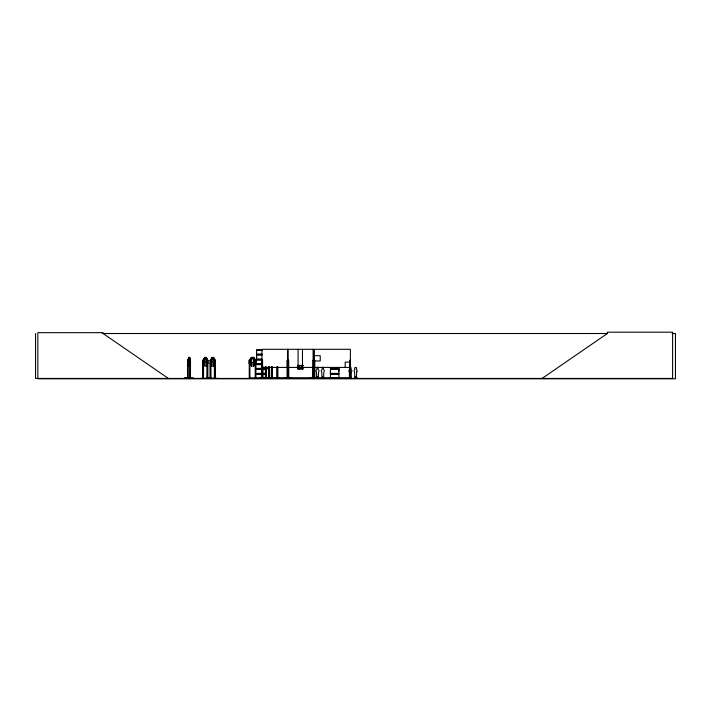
<?xml version="1.0" encoding="UTF-8"?>
<svg xmlns="http://www.w3.org/2000/svg" width="711" height="711" viewBox="0 0 711 711"><rect width="100%" height="100%" fill="white"/><g stroke="black" fill="none" stroke-linecap="round" stroke-linejoin="round"><path stroke-width="1.07" d="M261.924 359.144L256.591 359.144L256.6 357.064M330.428 373.399L330.428 369.231L338.907 369.231L338.898 373.399L330.428 373.399L330.437 371.32M338.898 371.32L338.898 369.231M284.418 378.092L291.217 378.065M190.299 360.166L190.157 378.43M203.568 360.21L203.533 378.43M207.452 360.184L207.265 378.43M210.838 360.166L210.794 378.43M214.722 360.166L214.66 378.43M188.708 360.317L189.002 357.864L189.606 360.317M330.402 378.421L330.428 374.235L338.907 374.235L338.907 378.252L330.366 378.279M188.708 357.491L188.255 362.468L188.859 364.174L189.455 364.174L190.05 360.317L189.606 357.491L188.637 357.491M193.463 378.43L184.469 378.092L193.481 378.092M184.46 378.376L193.614 378.421M249.25 378.43L249.25 360.317L249.899 360.148M205.177 357.864L204.661 361.579L205.701 362.69L206.234 360.317L205.701 357.864L205.124 357.864M259.417 378.376L279.067 378.385L276.517 378.385M189.606 361.579L189.304 362.69L188.708 361.579M204.661 357.491L203.87 362.468L204.928 364.174L205.977 364.174L207.017 362.468L206.234 357.491L204.608 357.491L203.079 360.317L203.124 378.43M211.931 357.491L211.14 362.468L212.198 364.174L213.247 364.174L214.287 362.468M203.533 360.308L202.875 360.317M210.829 360.246L210.145 360.317M200.466 378.376L217.424 378.341M207.532 378.385L207.585 360.317M251.454 360.317L252.183 357.864L252.92 357.864L253.676 361.579L252.92 362.69L252.183 362.69L251.454 361.579M264.145 378.385L264.065 377.772M187.668 378.43L187.713 360.29L188.691 357.411L189.624 357.411L190.504 360.317L190.468 378.43M189.553 366.032L190.432 363.134M187.775 360.29L187.775 363.161L188.691 366.032L189.624 366.032L190.539 363.161M261.657 378.376L261.666 377.87L350.461 377.772L350.576 378.385M255.382 360.246L255.907 360.317L255.907 378.43M249.108 378.341L249.934 377.772M313.729 378.394L313.693 349.305L261.977 349.305L261.924 378.43L262.092 377.772M314.058 378.341L314.084 377.772M299.633 365.383L298.753 366.796L299.367 365.383L299.998 365.383L299.207 367.152L300.006 368.973L299.349 368.973L298.727 367.534L298.105 368.973M302.753 365.383L301.873 366.796L302.486 365.383L303.117 365.383L302.326 367.152L303.117 368.973L302.468 368.973L301.846 367.534L301.215 368.973L301.926 367.178L301.144 365.383M299.02 366.796L298.416 365.383L297.758 365.383L298.54 367.178L297.74 368.973L298.371 368.973L298.993 367.534L299.615 368.973M298.007 368.973L298.807 367.178L298.025 365.383M299.731 365.383L298.94 367.152L299.74 368.973M302.139 366.796L301.526 365.383L300.877 365.383L301.66 367.178L300.851 368.973L301.482 368.973L302.113 367.534L302.735 368.973M302.85 365.383L302.059 367.152L302.85 368.973M203.533 377.772L202.813 377.772L202.831 378.43L202.982 360.29L204.635 357.411L206.261 357.411M206.181 365.961L207.861 363.161L207.861 360.29L206.208 357.411M206.208 366.032L207.861 363.161M210.26 378.43L210.243 360.29L211.905 357.411L213.531 357.411L215.131 360.29L215.078 363.161L213.451 365.961M265.479 368.582L267.452 368.582L268.42 367.169M267.443 368.654L268.465 367.214M349.981 367.258L349.608 369.551A1.511 1.511 0 0 0 349.288 371.924L349.608 377.745L351.11 377.745L351.43 371.924A1.511 1.511 0 0 0 351.11 369.551L351.083 367.72L350.159 367.187M251.41 357.411L249.143 360.29L249.143 363.161L251.41 366.032L253.711 366.032L255.978 363.161L255.978 360.29L253.711 357.411L251.41 357.411L251.41 366.032M253.676 365.961L255.907 363.134M318.679 378.323L310.831 378.056L316.688 378.43M316.217 378.412L316.564 377.443M316.848 378.43L316.262 378.234M317.008 378.412L316.119 378.43M318.519 378.234C318.075 378.154 318.688 377.639 318.804 378.43M321.674 377.443L321.532 378.43M322.127 378.43L321.674 378.314M322.092 378.323L321.541 378.314L323.967 378.323C324.509 377.194 322.892 379.007 323.949 378.43M349.394 378.074C349.279 376.341 348.941 380.163 349.234 377.443M349.848 377.772C348.399 379.861 352.558 376.581 351.492 378.421M349.652 378.323L349.101 378.314M350.852 378.394L351.501 378.234L350.914 378.43M351.678 378.412L351.047 378.421M354.691 378.074L354.505 377.443L354.247 378.43M354.647 378.412L355.127 378.421L354.38 378.43M354.958 378.234L354.389 378.314L356.709 378.074M356.771 377.443L356.318 378.323M356.798 378.43L356.789 377.443L356.593 378.074M317.142 367.258L316.759 369.551A1.511 1.511 0 0 0 316.448 371.924L316.759 377.745L318.27 377.745L318.581 371.924A1.511 1.511 0 0 0 318.27 369.551L317.888 367.258M322.421 367.258L322.047 369.551A1.511 1.511 0 0 0 321.736 371.924L322.047 377.745L323.558 377.745L323.869 371.924A1.511 1.511 0 0 0 323.558 369.551L323.176 367.258M542.084 378.43L607.354 333.512L607.354 332.188L672.615 332.188L672.615 378.43L35.55 378.43L35.55 333.512M321.692 378.43L322.136 378.323M348.959 378.43L349.679 378.314M356.202 378.43L356.78 378.314L354.7 378.412M249.837 360.281L249.934 378.43M102.277 333.512L607.692 333.512M672.117 333.512L675.45 333.512L675.45 378.812L37.843 378.812L37.843 332.659L103.113 332.659L103.113 333.512L168.374 378.43M256.582 349.963L261.932 349.963M261.932 350.114L256.582 350.123L256.6 354.149L261.924 354.149M256.6 350.381L261.924 350.381M256.529 354.434L261.941 354.434M256.529 354.691L261.941 354.691M261.924 354.985L256.591 354.985L256.591 359.144M314.191 355.687L320.234 355.687L320.234 360.966L314.191 360.966M211.878 357.491L213.504 357.491L214.287 360.317M256.529 359.437L261.941 359.437M256.529 359.695L261.941 359.695M256.591 359.988L261.924 359.988M210.243 360.29L210.376 378.394M214.367 378.43L214.42 360.317L215.131 360.29M188.051 360.317L187.508 360.317L187.508 378.43M190.184 360.317L189.553 357.411M261.977 360.317L262.572 360.317L262.643 378.43M313.089 360.317L313.862 360.317L313.862 378.43M314.146 360.317L314.76 360.317L314.831 378.43M350.39 360.317L349.776 360.317L349.705 378.43M203.079 363.134L204.635 366.032L206.261 366.032M215.024 363.134L213.478 366.032L211.851 366.032L210.243 363.161L211.905 366.032M256.6 363.89L261.924 363.89L256.582 364.005M256.582 364.219L261.932 364.219M256.582 364.361L261.932 364.387M256.6 364.627L261.924 364.627M298.54 367.178L299.207 367.152M301.66 367.178L302.326 367.152M261.977 367.427L287.6 367.427M288.071 367.427L313.693 367.427M314.146 367.427L350.39 367.427M256.591 368.396L261.924 368.396M262.946 368.396L264.927 368.396M330.428 368.396L338.907 368.396M256.529 368.689L261.941 368.689M262.981 368.689L264.981 368.689M265.452 368.654L267.478 368.654M330.366 368.689L338.96 368.689M256.529 368.947L261.941 368.947M262.981 368.947L264.981 368.947M330.366 368.947L338.96 368.947M256.591 369.231L261.924 369.231M262.946 369.231L264.927 369.231M256.591 373.399L261.924 373.399M262.946 373.399L264.927 373.399M256.529 373.684L261.941 373.684M262.981 373.684L264.981 373.684M330.366 373.684L338.96 373.684M256.529 373.942L261.941 373.942M262.981 373.942L264.981 373.942M330.366 373.942L338.96 373.942M256.591 374.235L261.924 374.235M262.946 374.235L264.927 374.235M323.158 376.75L323.158 378.074L323.158 376.75L322.465 376.75L322.465 378.074M187.455 377.772L188.033 377.772M189.917 377.772L190.495 377.772M207.088 377.772L207.808 377.772M210.803 377.772L210.083 377.772L210.118 378.43M255.222 377.772L256.058 378.376M249.934 377.959L255.222 377.959M316.937 377.95L317.95 377.95M322.225 377.95L323.229 377.95M349.785 377.95L350.79 377.95M355.065 377.95L356.078 377.95M256.6 378.136L272.677 378.056L256.582 378.261M279.032 378.092L276.428 378.43M318.581 378.074L310.903 378.385M321.541 378.074L323.869 378.074M330.437 378.136L338.898 378.136M349.101 378.074L351.43 378.074M268.829 378.376L268.856 377.772M356.522 378.412L356.389 378.412M249.214 363.134L251.445 365.961M213.478 357.411L215.078 360.317M206.181 357.491L207.861 360.29L207.15 360.317L207.097 378.43M301.26 365.383L301.873 366.796M298.149 365.383L298.753 366.796M355.998 378.074L355.998 376.75L355.304 376.75L355.304 378.074M350.71 378.074L350.71 376.75L350.016 376.75L350.025 378.074M350.319 378.43L350.39 349.305L314.146 349.305L314.218 378.43M349.883 367.418L349.883 362.13L345.164 362.13L345.164 367.418M321.852 378.074L321.665 377.443L321.568 378.234M317.87 378.074L317.87 376.75L317.177 376.75L317.177 378.074M316.555 377.443L316.564 378.074M314.697 377.772L314.689 378.43M313.533 377.772L313.622 378.43M313.435 360.317L313.382 378.43M313.267 360.317L313.258 378.43M313.089 349.305L313.089 378.43L312.991 377.772M312.822 366.858L312.893 378.43M312.653 366.858L312.769 378.43M312.6 377.772L312.6 378.43M302.477 349.305L302.477 367.427M298.069 349.305L298.069 367.427M288.719 378.43L288.666 360.317L287.164 360.317L287.28 378.43M288.497 360.317L288.55 378.43M288.399 377.772L288.426 378.43M288.239 360.317L288.31 378.43M288.071 349.305L288.186 378.43M287.973 377.772L287.928 378.43M287.768 360.317L287.813 378.43M287.706 377.772L287.697 378.43M287.6 349.305L287.502 378.43M287.333 360.317L287.404 378.43M287.111 377.772L287.111 378.43M277.681 366.707L277.752 378.43M277.592 366.707L277.645 378.43M277.521 377.772L277.503 378.43M277.21 378.43L277.112 366.707L277.05 378.43M272.091 366.707L272.153 378.43M272.002 366.707L271.922 378.43M271.611 377.772L271.611 378.43M271.522 366.707L271.486 378.43M271.433 366.707L271.362 378.43M269.291 366.707L269.238 378.43M269.176 366.707L269.096 378.43L269.078 377.772M268.767 366.707L268.705 378.43M268.58 377.772L268.58 378.43M265.994 377.772L266.003 378.43L265.967 366.707M265.772 366.707L265.807 378.43M265.647 366.707L265.612 378.43M265.443 366.707L265.407 378.43M263.95 377.772L264.003 378.43M263.87 377.772L263.852 378.43M263.612 377.772L263.63 378.43M263.532 377.772L263.47 378.43M263.461 377.772L263.417 378.43M262.981 377.87L263.017 378.43M262.803 366.707L262.839 378.43M262.483 366.707L262.483 378.43M262.412 360.317L262.279 378.43L262.137 360.317M255.365 377.772L255.356 378.43M255.231 360.077L255.222 378.43M253.711 357.411L253.711 366.032M249.792 377.772L249.792 378.43M215.069 378.43L215.069 377.772L214.358 377.772L214.535 378.43M215.015 360.317L215.015 378.43M214.855 360.317L214.775 378.43M210.58 360.317L210.634 378.43M210.509 377.772L210.483 378.43M207.799 377.772L207.781 378.43L207.745 360.317M207.416 377.772L207.39 378.43M203.453 377.772L203.364 378.43M203.31 360.317L203.31 378.43M190.13 377.772L190.13 378.43M189.97 363.508L189.944 378.43M189.624 357.411L189.624 366.032M188.691 357.411L188.691 366.032M188.024 360.077L188.006 378.43M187.793 377.772L187.793 378.43M356.709 371.924L356.398 377.745L354.887 377.745L354.576 371.924A1.511 1.511 0 0 1 354.887 369.551C353.509 366.574 357.775 366.574 356.398 369.551A1.511 1.511 0 0 1 356.709 371.924M212.447 357.864L211.931 361.579L212.971 362.69L213.504 360.317L212.971 357.864L212.393 357.864M251.445 357.491L250.325 360.317L250.325 362.468L251.827 364.174L253.312 364.174L254.778 362.468L254.778 360.317L253.676 357.491L251.445 357.491"/></g></svg>
